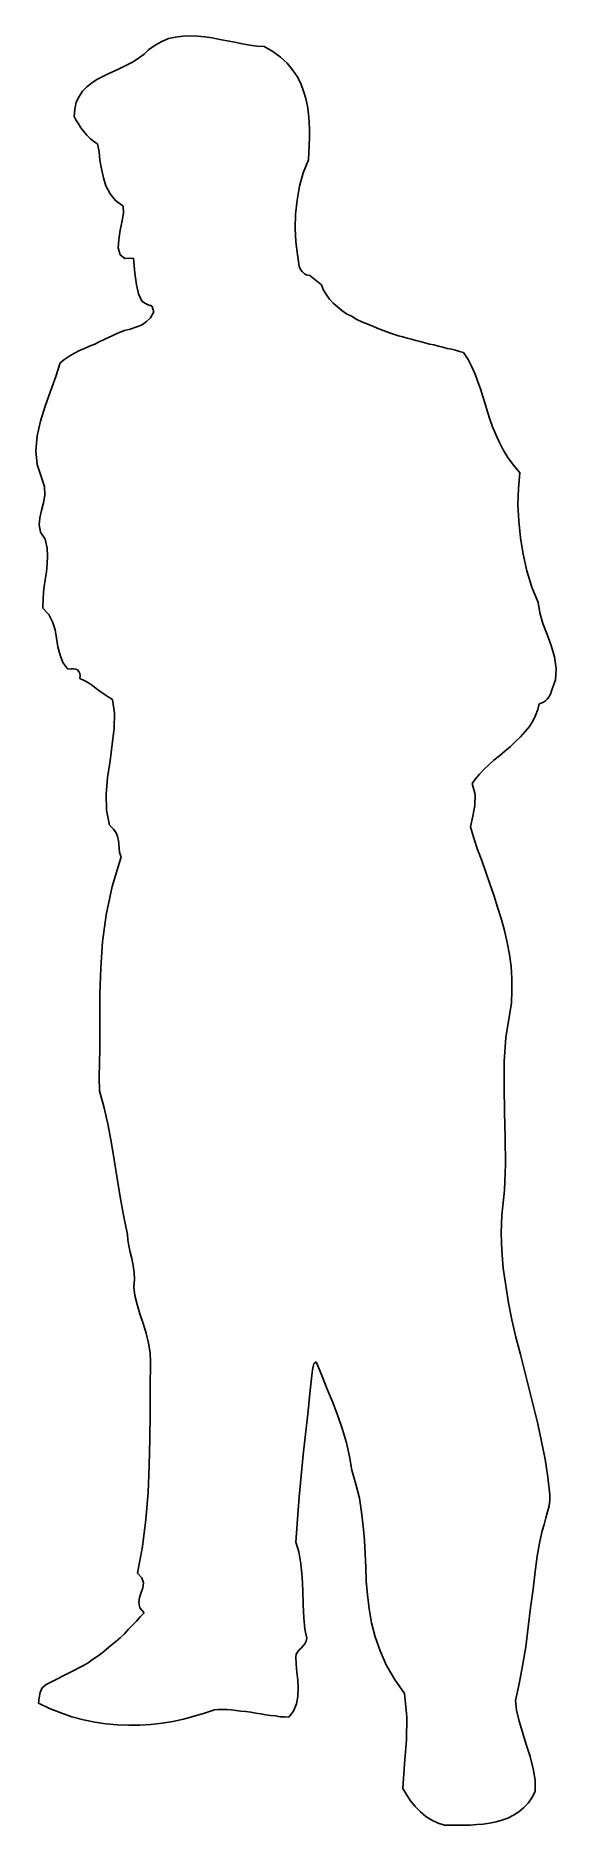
# Model space of a CAD drawing. Extents: x -2944 to -2419, y 12709 to 14514.
import ezdxf

# ---------------------------------------------------------------- set-up
doc = ezdxf.new("R2010")
doc.units = 0
doc.header["$LTSCALE"] = 1270
doc.header["$MEASUREMENT"] = 0
doc.layers.get('0').update_dxf_attribs({"linetype": 'CONTINUOUS'})

msp = doc.modelspace()

# ---------------------------------------------------------------- linework, layer by layer
at = {"linetype": 'CONTINUOUS'}
for p, q in [((-2816.5, 14507.9), (-2823.1, 14504.2)), ((-2809.6, 14510.8), (-2816.5, 14507.9)), ((-2802.7, 14512.3), (-2809.6, 14510.8)), ((-2795.4, 14513.3), (-2802.7, 14512.3)), ((-2787.9, 14513.6), (-2795.4, 14513.3)), ((-2780.6, 14513.3), (-2787.9, 14513.6)), ((-2773.1, 14512.6), (-2780.6, 14513.3)), ((-2765.5, 14511.4), (-2773.1, 14512.6)), ((-2758, 14509.8), (-2765.5, 14511.4)), ((-2750.4, 14508.6), (-2758, 14509.8)), ((-2742.9, 14507), (-2750.4, 14508.6)), ((-2735.3, 14505.4), (-2742.9, 14507)), ((-2727.8, 14504.2), (-2735.3, 14505.4)), ((-2845.4, 14487.5), (-2851.4, 14484.3)), ((-2839.8, 14490.9), (-2845.4, 14487.5)), ((-2834.4, 14495), (-2839.8, 14490.9)), ((-2829.7, 14499.4), (-2834.4, 14495)), ((-2823.1, 14504.2), (-2829.7, 14499.4)), ((-2720.6, 14503.2), (-2727.8, 14504.2)), ((-2713.3, 14502.9), (-2720.6, 14503.2)), ((-2704.5, 14497.6), (-2713.3, 14502.9)), ((-2696.7, 14491.9), (-2704.5, 14497.6)), ((-2690.1, 14485.9), (-2696.7, 14491.9)), ((-2881.9, 14469.6), (-2887.3, 14465.8)), ((-2875.9, 14472.7), (-2881.9, 14469.6)), ((-2870, 14475.5), (-2875.9, 14472.7)), ((-2863.7, 14478.4), (-2870, 14475.5)), ((-2857.4, 14481.2), (-2863.7, 14478.4)), ((-2851.4, 14484.3), (-2857.4, 14481.2)), ((-2684.7, 14479.3), (-2690.1, 14485.9)), ((-2680, 14472.4), (-2684.7, 14479.3)), ((-2676.2, 14465.5), (-2680, 14472.4)), ((-2899.8, 14452.3), (-2902.7, 14446.6)), ((-2896.4, 14457.6), (-2899.8, 14452.3)), ((-2892, 14462), (-2896.4, 14457.6)), ((-2887.3, 14465.8), (-2892, 14462)), ((-2673.4, 14457.9), (-2676.2, 14465.5)), ((-2671.2, 14450.4), (-2673.4, 14457.9)), ((-2904.2, 14439.7), (-2904.9, 14432.1)), ((-2902.7, 14446.6), (-2904.2, 14439.7)), ((-2669.6, 14442.5), (-2671.2, 14450.4)), ((-2668.4, 14435), (-2669.6, 14442.5)), ((-2667.7, 14426.8), (-2668.4, 14435)), ((-2904.9, 14432.1), (-2903, 14428.7)), ((-2903, 14428.7), (-2900.5, 14424.9)), ((-2900.5, 14424.9), (-2898, 14420.8)), ((-2898, 14420.8), (-2895.1, 14417)), ((-2895.1, 14417), (-2892, 14413.3)), ((-2667.4, 14418.9), (-2667.7, 14426.8)), ((-2667.4, 14411.1), (-2667.4, 14418.9)), ((-2892, 14413.3), (-2888.5, 14409.8)), ((-2888.5, 14409.8), (-2885.1, 14407)), ((-2885.1, 14407), (-2881.3, 14404.8)), ((-2881.3, 14404.8), (-2879.7, 14396.6)), ((-2668, 14396), (-2667.7, 14403.5)), ((-2667.7, 14403.5), (-2667.4, 14411.1)), ((-2879.7, 14396.6), (-2878.8, 14388.1)), ((-2878.8, 14388.1), (-2877.2, 14379.3)), ((-2877.2, 14379.3), (-2875.3, 14370.5)), ((-2673.7, 14375.5), (-2668.4, 14388.4)), ((-2668.4, 14388.4), (-2668, 14396)), ((-2875.3, 14370.5), (-2872.8, 14362.3)), ((-2872.8, 14362.3), (-2868.7, 14354.4)), ((-2680, 14347.8), (-2677.5, 14362)), ((-2677.5, 14362), (-2673.7, 14375.5)), ((-2868.7, 14354.4), (-2863, 14347.5)), ((-2863, 14347.5), (-2855.5, 14341.9)), ((-2681.6, 14333.7), (-2680, 14347.8)), ((-2856.4, 14327.1), (-2858.3, 14317.6)), ((-2855.2, 14335.6), (-2856.4, 14327.1)), ((-2855.5, 14341.9), (-2855.2, 14335.6)), ((-2681.9, 14319.5), (-2681.6, 14333.7)), ((-2859.9, 14308.2), (-2860.5, 14299.7)), ((-2858.3, 14317.6), (-2859.9, 14308.2)), ((-2681.3, 14306), (-2681.9, 14319.5)), ((-2860.5, 14299.7), (-2858.6, 14292.8)), ((-2858.6, 14292.8), (-2853.9, 14289)), ((-2853.9, 14289), (-2845.1, 14289.3)), ((-2845.1, 14289.3), (-2843.5, 14274.2)), ((-2679.7, 14293.1), (-2681.3, 14306)), ((-2677.8, 14281.2), (-2679.7, 14293.1)), ((-2843.5, 14274.2), (-2842, 14262.6)), ((-2677.2, 14279.3), (-2677.8, 14281.2)), ((-2676.2, 14277.7), (-2677.2, 14279.3)), ((-2675, 14276.1), (-2676.2, 14277.7)), ((-2673.7, 14274.9), (-2675, 14276.1)), ((-2672.4, 14273.6), (-2673.7, 14274.9)), ((-2670.9, 14272.7), (-2672.4, 14273.6)), ((-2669, 14272.4), (-2670.9, 14272.7)), ((-2667.1, 14272), (-2669, 14272.4)), ((-2655.5, 14262.6), (-2667.1, 14272)), ((-2842, 14262.6), (-2840.1, 14253.5)), ((-2840.1, 14253.5), (-2836.6, 14245.9)), ((-2653.3, 14257.2), (-2655.5, 14262.6)), ((-2650.4, 14252.5), (-2653.3, 14257.2)), ((-2647.3, 14248.1), (-2650.4, 14252.5)), ((-2836.6, 14245.9), (-2832.8, 14243.7)), ((-2832.8, 14243.7), (-2830.3, 14242.5)), ((-2830.3, 14242.5), (-2828.8, 14241.8)), ((-2828.8, 14241.8), (-2827.5, 14241.8)), ((-2824.4, 14235.2), (-2827.8, 14229.3)), ((-2827.5, 14241.8), (-2826.9, 14241.5)), ((-2826.9, 14241.5), (-2826.2, 14240.6)), ((-2826.2, 14240.6), (-2825.6, 14238.4)), ((-2825.6, 14238.4), (-2824.4, 14235.2)), ((-2643.5, 14244), (-2647.3, 14248.1)), ((-2639.4, 14240.3), (-2643.5, 14244)), ((-2634.7, 14236.5), (-2639.4, 14240.3)), ((-2630, 14233.3), (-2634.7, 14236.5)), ((-2848.3, 14217.9), (-2854.2, 14216.4)), ((-2842.6, 14219.8), (-2848.3, 14217.9)), ((-2836.9, 14222), (-2842.6, 14219.8)), ((-2832.2, 14225.2), (-2836.9, 14222)), ((-2827.8, 14229.3), (-2832.2, 14225.2)), ((-2624.6, 14230.5), (-2630, 14233.3)), ((-2619.6, 14227.7), (-2624.6, 14230.5)), ((-2613.9, 14224.9), (-2619.6, 14227.7)), ((-2608.6, 14222.7), (-2613.9, 14224.9)), ((-2602.9, 14220.4), (-2608.6, 14222.7)), ((-2597.6, 14218.3), (-2602.9, 14220.4)), ((-2592.2, 14216.1), (-2597.6, 14218.3)), ((-2894.5, 14198.4), (-2899.5, 14196.2)), ((-2889.5, 14200.6), (-2894.5, 14198.4)), ((-2884.1, 14202.8), (-2889.5, 14200.6)), ((-2879.1, 14205.4), (-2884.1, 14202.8)), ((-2865.9, 14211.3), (-2879.1, 14205.4)), ((-2860.2, 14214.2), (-2865.9, 14211.3)), ((-2854.2, 14216.4), (-2860.2, 14214.2)), ((-2586.9, 14214.2), (-2592.2, 14216.1)), ((-2581.9, 14212.3), (-2586.9, 14214.2)), ((-2577.8, 14211), (-2581.9, 14212.3)), ((-2573.4, 14210.1), (-2577.8, 14211)), ((-2569, 14208.8), (-2573.4, 14210.1)), ((-2564.6, 14207.6), (-2569, 14208.8)), ((-2560.2, 14206.3), (-2564.6, 14207.6)), ((-2555.8, 14205.4), (-2560.2, 14206.3)), ((-2551, 14204.1), (-2555.8, 14205.4)), ((-2546.6, 14202.8), (-2551, 14204.1)), ((-2542.2, 14201.9), (-2546.6, 14202.8)), ((-2537.5, 14200.6), (-2542.2, 14201.9)), ((-2533.1, 14199.7), (-2537.5, 14200.6)), ((-2528.7, 14198.4), (-2533.1, 14199.7)), ((-2524.3, 14197.5), (-2528.7, 14198.4)), ((-2919, 14184), (-2923.4, 14170.1)), ((-2914.3, 14187.7), (-2919, 14184)), ((-2909.3, 14190.9), (-2914.3, 14187.7)), ((-2904.6, 14193.7), (-2909.3, 14190.9)), ((-2899.5, 14196.2), (-2904.6, 14193.7)), ((-2520.2, 14196.5), (-2524.3, 14197.5)), ((-2516.1, 14195.3), (-2520.2, 14196.5)), ((-2512, 14194.3), (-2516.1, 14195.3)), ((-2507.6, 14187.1), (-2512, 14194.3)), ((-2503.9, 14179.9), (-2507.6, 14187.1)), ((-2923.4, 14170.1), (-2928.8, 14155.4)), ((-2500.4, 14172.3), (-2503.9, 14179.9)), ((-2497.6, 14164.8), (-2500.4, 14172.3)), ((-2495, 14157.5), (-2497.6, 14164.8)), ((-2928.8, 14155.4), (-2934.1, 14140.3)), ((-2492.5, 14150), (-2495, 14157.5)), ((-2490.3, 14142.5), (-2492.5, 14150)), ((-2934.1, 14140.3), (-2938.8, 14125.2)), ((-2487.8, 14134.6), (-2490.3, 14142.5)), ((-2485.6, 14127), (-2487.8, 14134.6)), ((-2482.8, 14119.5), (-2485.6, 14127)), ((-2942, 14110.1), (-2943.6, 14095.3)), ((-2938.8, 14125.2), (-2942, 14110.1)), ((-2479.6, 14111.6), (-2482.8, 14119.5)), ((-2476.2, 14104.1), (-2479.6, 14111.6)), ((-2943.6, 14095.3), (-2942.3, 14081.4)), ((-2472.1, 14096.2), (-2476.2, 14104.1)), ((-2467.4, 14088.4), (-2472.1, 14096.2)), ((-2942.3, 14081.4), (-2937.9, 14068.2)), ((-2461.7, 14080.8), (-2467.4, 14088.4)), ((-2455.4, 14072.9), (-2461.7, 14080.8)), ((-2456.7, 14057.2), (-2455.4, 14072.9)), ((-2937.9, 14068.2), (-2934.8, 14059.1)), ((-2934.8, 14059.1), (-2934.4, 14050.6)), ((-2457.3, 14041.2), (-2456.7, 14057.2)), ((-2935.7, 14042.8), (-2937.9, 14034.9)), ((-2934.4, 14050.6), (-2935.7, 14042.8)), ((-2456.4, 14024.5), (-2457.3, 14041.2)), ((-2939.5, 14027.6), (-2940.1, 14020.4)), ((-2940.1, 14020.4), (-2938.8, 14013.2)), ((-2937.9, 14034.9), (-2939.5, 14027.6)), ((-2454.8, 14007.5), (-2456.4, 14024.5)), ((-2938.8, 14013.2), (-2934.1, 14006)), ((-2934.1, 14006), (-2932.2, 13997.1)), ((-2452, 13990.8), (-2454.8, 14007.5)), ((-2932.2, 13997.1), (-2931.9, 13989)), ((-2931.9, 13989), (-2932.2, 13981.1)), ((-2448.2, 13974.2), (-2452, 13990.8)), ((-2934.1, 13965.1), (-2935.4, 13956.3)), ((-2932.9, 13973.2), (-2934.1, 13965.1)), ((-2932.2, 13981.1), (-2932.9, 13973.2)), ((-2443.1, 13957.8), (-2448.2, 13974.2)), ((-2936, 13946.8), (-2936.3, 13936.4)), ((-2935.4, 13956.3), (-2936, 13946.8)), ((-2436.9, 13942.1), (-2443.1, 13957.8)), ((-2936.3, 13936.4), (-2930.3, 13930.1)), ((-2930.3, 13930.1), (-2926.6, 13922.9)), ((-2435.3, 13931.7), (-2436.9, 13942.1)), ((-2432.1, 13921), (-2435.3, 13931.7)), ((-2926.6, 13922.9), (-2924.1, 13914.7)), ((-2924.1, 13914.7), (-2922.5, 13906.2)), ((-2427.7, 13910), (-2432.1, 13921)), ((-2423.7, 13899), (-2427.7, 13910)), ((-2922.5, 13906.2), (-2921.2, 13897.4)), ((-2921.2, 13897.4), (-2919, 13889.3)), ((-2420.2, 13887.4), (-2423.7, 13899)), ((-2919, 13889.3), (-2916.2, 13881.7)), ((-2916.2, 13881.7), (-2911.2, 13875.1)), ((-2911.2, 13875.1), (-2908, 13875.4)), ((-2908, 13875.4), (-2905.5, 13875.4)), ((-2905.5, 13875.4), (-2903.3, 13875.1)), ((-2903.3, 13875.1), (-2901.4, 13874.2)), ((-2901.4, 13874.2), (-2900.2, 13872.6)), ((-2418.6, 13875.7), (-2420.2, 13887.4)), ((-2419.2, 13864.1), (-2418.6, 13875.7)), ((-2900.2, 13872.6), (-2899.2, 13870.7)), ((-2899.2, 13870.7), (-2898.9, 13868.5)), ((-2898.9, 13868.5), (-2899.2, 13865.7)), ((-2899.2, 13865.7), (-2894.8, 13863.5)), ((-2894.8, 13863.5), (-2890.4, 13861.3)), ((-2890.4, 13861.3), (-2886.3, 13858.4)), ((-2886.3, 13858.4), (-2882.5, 13855.6)), ((-2882.5, 13855.6), (-2878.8, 13852.8)), ((-2423.7, 13852.1), (-2419.2, 13864.1)), ((-2878.8, 13852.8), (-2874.7, 13849.9)), ((-2874.7, 13849.9), (-2870.6, 13847.1)), ((-2870.6, 13847.1), (-2866.2, 13844.6)), ((-2866.2, 13844.6), (-2864.3, 13830.8)), ((-2437.2, 13834.2), (-2435.9, 13840.2)), ((-2435.9, 13840.2), (-2433.7, 13840.8)), ((-2433.7, 13840.8), (-2431.5, 13841.8)), ((-2431.5, 13841.8), (-2429.6, 13843)), ((-2429.6, 13843), (-2427.7, 13844.9)), ((-2427.7, 13844.9), (-2426.2, 13846.8)), ((-2426.2, 13846.8), (-2424.9, 13848.7)), ((-2424.9, 13848.7), (-2424, 13850.6)), ((-2424, 13850.6), (-2423.7, 13852.1)), ((-2864.3, 13830.8), (-2864.6, 13815.3)), ((-2445.7, 13817.2), (-2442.2, 13822.6)), ((-2442.2, 13822.6), (-2439.4, 13828.2)), ((-2439.4, 13828.2), (-2437.2, 13834.2)), ((-2864.6, 13815.3), (-2866.5, 13799.3)), ((-2464.9, 13797.1), (-2459.8, 13802.1)), ((-2459.8, 13802.1), (-2454.8, 13806.8)), ((-2454.8, 13806.8), (-2450.1, 13812.2)), ((-2450.1, 13812.2), (-2445.7, 13817.2)), ((-2866.5, 13799.3), (-2868.7, 13782.6)), ((-2481.5, 13783.3), (-2475.9, 13787.7)), ((-2475.9, 13787.7), (-2470.5, 13792.4)), ((-2470.5, 13792.4), (-2464.9, 13797.1)), ((-2871.2, 13765.7), (-2872.5, 13749)), ((-2868.7, 13782.6), (-2871.2, 13765.7)), ((-2500.1, 13764.4), (-2496, 13769.1)), ((-2496, 13769.1), (-2491.6, 13773.8)), ((-2491.6, 13773.8), (-2486.6, 13778.5)), ((-2486.6, 13778.5), (-2481.5, 13783.3)), ((-2872.5, 13749), (-2872.2, 13732.9)), ((-2503.5, 13759.7), (-2500.1, 13764.4)), ((-2500.4, 13748.7), (-2503.5, 13759.7)), ((-2500.7, 13737.7), (-2500.4, 13748.7)), ((-2872.2, 13732.9), (-2869.3, 13717.8)), ((-2502.9, 13726.7), (-2500.7, 13737.7)), ((-2869.3, 13717.8), (-2865.3, 13713.8)), ((-2865.3, 13713.8), (-2862.4, 13710)), ((-2505.1, 13716), (-2502.9, 13726.7)), ((-2501.7, 13704.6), (-2505.1, 13716)), ((-2862.4, 13710), (-2861.2, 13706.2)), ((-2861.2, 13706.2), (-2860.2, 13702.4)), ((-2860.2, 13702.4), (-2859.9, 13698.7)), ((-2859.9, 13698.7), (-2859.6, 13694.6)), ((-2859.6, 13694.6), (-2859, 13690.2)), ((-2497.9, 13693.3), (-2501.7, 13704.6)), ((-2493.8, 13682), (-2497.9, 13693.3)), ((-2857.4, 13685.8), (-2866.5, 13655.9)), ((-2859, 13690.2), (-2857.4, 13685.8)), ((-2489.7, 13670.3), (-2493.8, 13682)), ((-2485.6, 13658.7), (-2489.7, 13670.3)), ((-2481.5, 13647.1), (-2485.6, 13658.7)), ((-2866.5, 13655.9), (-2872.5, 13627.3)), ((-2477.7, 13635.1), (-2481.5, 13647.1)), ((-2872.5, 13627.3), (-2876.3, 13600.2)), ((-2474, 13623.5), (-2477.7, 13635.1)), ((-2470.8, 13611.5), (-2474, 13623.5)), ((-2468, 13599.6), (-2470.8, 13611.5)), ((-2876.3, 13600.2), (-2878.1, 13573.8)), ((-2465.8, 13587.3), (-2468, 13599.6)), ((-2464.2, 13575.4), (-2465.8, 13587.3)), ((-2878.1, 13573.8), (-2878.8, 13547.4)), ((-2463.3, 13563.1), (-2464.2, 13575.4)), ((-2463.9, 13538.6), (-2463.3, 13550.8)), ((-2463.3, 13550.8), (-2463.3, 13563.1)), ((-2878.8, 13547.4), (-2879.1, 13520.3)), ((-2465.8, 13526.3), (-2463.9, 13538.6)), ((-2879.1, 13520.3), (-2879.1, 13492.7)), ((-2469.6, 13503.7), (-2465.8, 13526.3)), ((-2471.1, 13479.4), (-2469.6, 13503.7)), ((-2879.1, 13492.7), (-2879.7, 13463.7)), ((-2471.1, 13454.3), (-2471.1, 13479.4)), ((-2879.7, 13463.7), (-2879.4, 13449.9)), ((-2879.4, 13449.9), (-2874.7, 13432.9)), ((-2470.8, 13428.5), (-2471.1, 13454.3)), ((-2874.7, 13432.9), (-2870.6, 13415)), ((-2470.2, 13402.4), (-2470.8, 13428.5)), ((-2870.6, 13415), (-2867.1, 13396.7)), ((-2867.1, 13396.7), (-2864, 13378.2)), ((-2469.9, 13376), (-2470.2, 13402.4)), ((-2864, 13378.2), (-2861.2, 13359.6)), ((-2470.8, 13349.9), (-2469.9, 13376)), ((-2861.2, 13359.6), (-2858, 13341.1)), ((-2858, 13341.1), (-2854.9, 13322.8)), ((-2473.4, 13324.4), (-2470.8, 13349.9)), ((-2854.9, 13322.8), (-2851.1, 13305.2)), ((-2474, 13306.5), (-2473.4, 13324.4)), ((-2851.1, 13305.2), (-2850.8, 13299.5)), ((-2850.8, 13299.5), (-2849.8, 13293.6)), ((-2473.4, 13288.8), (-2474, 13306.5)), ((-2849.8, 13293.6), (-2848.3, 13287.3)), ((-2848.3, 13287.3), (-2846.7, 13280.7)), ((-2846.7, 13280.7), (-2845.4, 13273.7)), ((-2472.1, 13271.2), (-2473.4, 13288.8)), ((-2845.4, 13273.7), (-2844.2, 13266.8)), ((-2844.2, 13266.8), (-2843.9, 13259.6)), ((-2469.6, 13253.6), (-2472.1, 13271.2)), ((-2843.9, 13259.6), (-2844.5, 13252)), ((-2844.5, 13252), (-2843.5, 13243.6)), ((-2843.5, 13243.6), (-2841.3, 13234.4)), ((-2466.7, 13236.3), (-2469.6, 13253.6)), ((-2841.3, 13234.4), (-2838.5, 13225)), ((-2838.5, 13225), (-2835.4, 13215.2)), ((-2463.3, 13219), (-2466.7, 13236.3)), ((-2835.4, 13215.2), (-2832.2, 13205.5)), ((-2459.2, 13201.4), (-2463.3, 13219)), ((-2832.2, 13205.5), (-2829.7, 13195.4)), ((-2829.7, 13195.4), (-2828.1, 13185.7)), ((-2454.8, 13184.1), (-2459.2, 13201.4)), ((-2828.1, 13185.7), (-2827.8, 13175.9)), ((-2827.8, 13175.9), (-2828.1, 13151.1)), ((-2664.3, 13168.7), (-2663.9, 13171.8)), ((-2663.9, 13171.8), (-2663, 13174.7)), ((-2663, 13174.7), (-2660.8, 13176.6)), ((-2660.8, 13176.6), (-2655.1, 13163)), ((-2450.4, 13166.5), (-2454.8, 13184.1)), ((-2667.1, 13144.8), (-2664.9, 13165.9)), ((-2664.9, 13165.9), (-2664.3, 13168.7)), ((-2655.1, 13163), (-2649.5, 13149.2)), ((-2446, 13149.2), (-2450.4, 13166.5)), ((-2828.1, 13151.1), (-2828.1, 13125.3)), ((-2669.3, 13124), (-2667.1, 13144.8)), ((-2649.5, 13149.2), (-2643.8, 13135.7)), ((-2643.8, 13135.7), (-2638.8, 13122.1)), ((-2441.6, 13131.6), (-2446, 13149.2)), ((-2828.1, 13125.3), (-2828.5, 13098.9)), ((-2671.5, 13103.6), (-2669.3, 13124)), ((-2638.8, 13122.1), (-2634.1, 13108.6)), ((-2437.2, 13114), (-2441.6, 13131.6)), ((-2828.5, 13098.9), (-2829.1, 13071.8)), ((-2673.7, 13082.8), (-2671.5, 13103.6)), ((-2634.1, 13108.6), (-2630.3, 13095.1)), ((-2433.4, 13096.4), (-2437.2, 13114)), ((-2675.9, 13061.8), (-2673.7, 13082.8)), ((-2630.3, 13095.1), (-2627.1, 13081.2)), ((-2627.1, 13081.2), (-2624.9, 13067.4)), ((-2429.9, 13078.7), (-2433.4, 13096.4)), ((-2829.1, 13071.8), (-2830.3, 13044.8)), ((-2624.9, 13067.4), (-2620.6, 13053.3)), ((-2427.1, 13060.5), (-2429.9, 13078.7)), ((-2830.3, 13044.8), (-2832.5, 13017.7)), ((-2677.8, 13040.4), (-2675.9, 13061.8)), ((-2620.6, 13053.3), (-2617.1, 13039.1)), ((-2424.9, 13042.6), (-2427.1, 13060.5)), ((-2679.7, 13018), (-2677.8, 13040.4)), ((-2617.1, 13039.1), (-2614.9, 13025)), ((-2427.4, 13025.3), (-2425.9, 13031.6)), ((-2425.9, 13031.6), (-2425.2, 13037.2)), ((-2425.2, 13037.2), (-2424.9, 13042.6)), ((-2832.5, 13017.7), (-2836, 12990.4)), ((-2681.3, 12994.8), (-2679.7, 13018)), ((-2614.9, 13025), (-2613.3, 13011.1)), ((-2613.3, 13011.1), (-2612.1, 12997)), ((-2432.8, 13006.4), (-2430.9, 13012.7)), ((-2430.9, 13012.7), (-2429, 13019.3)), ((-2429, 13019.3), (-2427.4, 13025.3)), ((-2836, 12990.4), (-2841, 12963.6)), ((-2678.1, 12985), (-2681.3, 12994.8)), ((-2612.1, 12997), (-2611.4, 12983.1)), ((-2437.8, 12980.9), (-2435.6, 12993.8)), ((-2435.6, 12993.8), (-2434.3, 13000.1)), ((-2434.3, 13000.1), (-2432.8, 13006.4)), ((-2676.2, 12973.1), (-2678.1, 12985)), ((-2675, 12959.5), (-2676.2, 12973.1)), ((-2611.4, 12983.1), (-2610.8, 12969.3)), ((-2439.7, 12965.2), (-2437.8, 12980.9)), ((-2841, 12963.6), (-2836.6, 12958.9)), ((-2836.6, 12958.9), (-2835, 12953.9)), ((-2835, 12953.9), (-2835.7, 12948.8)), ((-2674.3, 12945.7), (-2675, 12959.5)), ((-2610.8, 12969.3), (-2610.2, 12955.4)), ((-2610.2, 12955.4), (-2608.9, 12941.6)), ((-2441.9, 12947.6), (-2439.7, 12965.2)), ((-2838.8, 12939.1), (-2839.5, 12934.1)), ((-2837.3, 12944.1), (-2838.8, 12939.1)), ((-2835.7, 12948.8), (-2837.3, 12944.1)), ((-2673.7, 12931.9), (-2674.3, 12945.7)), ((-2608.9, 12941.6), (-2607.3, 12927.5)), ((-2444.4, 12928.7), (-2441.9, 12947.6)), ((-2838.2, 12919.6), (-2842, 12915.2)), ((-2839.5, 12934.1), (-2838.5, 12928.7)), ((-2838.5, 12928.7), (-2834.4, 12923.7)), ((-2834.4, 12923.7), (-2838.2, 12919.6)), ((-2673.1, 12918.6), (-2673.7, 12931.9)), ((-2672.1, 12907), (-2673.1, 12918.6)), ((-2607.3, 12927.5), (-2604.8, 12913.6)), ((-2446.9, 12909.2), (-2444.4, 12928.7)), ((-2854.2, 12902.6), (-2858.6, 12898.5)), ((-2850.2, 12907), (-2854.2, 12902.6)), ((-2846.1, 12911.1), (-2850.2, 12907)), ((-2842, 12915.2), (-2846.1, 12911.1)), ((-2670.2, 12897.9), (-2672.1, 12907)), ((-2604.8, 12913.6), (-2601.4, 12899.5)), ((-2601.4, 12899.5), (-2596.3, 12885.3)), ((-2449.4, 12889.4), (-2446.9, 12909.2)), ((-2876.9, 12883.1), (-2881.6, 12879.6)), ((-2872.2, 12886.9), (-2876.9, 12883.1)), ((-2867.8, 12890.7), (-2872.2, 12886.9)), ((-2863, 12894.4), (-2867.8, 12890.7)), ((-2858.6, 12898.5), (-2863, 12894.4)), ((-2681.3, 12879.3), (-2680.9, 12881.8)), ((-2680.9, 12881.8), (-2679.7, 12884)), ((-2679.7, 12884), (-2677.8, 12886.2)), ((-2677.8, 12886.2), (-2675.9, 12888.1)), ((-2675.9, 12888.1), (-2674, 12890.3)), ((-2674, 12890.3), (-2672.1, 12892.5)), ((-2672.1, 12892.5), (-2670.9, 12895.1)), ((-2670.9, 12895.1), (-2670.2, 12897.9)), ((-2596.3, 12885.3), (-2590, 12871.2)), ((-2452.6, 12870.2), (-2449.4, 12889.4)), ((-2904.6, 12865.8), (-2933.2, 12851.3)), ((-2900.2, 12868), (-2904.6, 12865.8)), ((-2895.4, 12870.5), (-2900.2, 12868)), ((-2890.7, 12873.3), (-2895.4, 12870.5)), ((-2886.3, 12876.5), (-2890.7, 12873.3)), ((-2881.6, 12879.6), (-2886.3, 12876.5)), ((-2680.9, 12871.8), (-2681.3, 12879.3)), ((-2680.3, 12863.9), (-2680.9, 12871.8)), ((-2679.4, 12855.7), (-2680.3, 12863.9)), ((-2590, 12871.2), (-2581.9, 12856.7)), ((-2456, 12852), (-2452.6, 12870.2)), ((-2937, 12847.9), (-2939.2, 12843.2)), ((-2933.2, 12851.3), (-2937, 12847.9)), ((-2679, 12847.6), (-2679.4, 12855.7)), ((-2679.4, 12839.4), (-2679, 12847.6)), ((-2581.9, 12856.7), (-2571.8, 12842.2)), ((-2459.8, 12835.3), (-2456, 12852)), ((-2940.1, 12837.8), (-2940.7, 12832.5)), ((-2940.7, 12832.5), (-2929.7, 12827.1)), ((-2939.2, 12843.2), (-2940.1, 12837.8)), ((-2683.5, 12824.6), (-2680.6, 12831.8)), ((-2680.6, 12831.8), (-2679.4, 12839.4)), ((-2571.8, 12842.2), (-2569.3, 12818.9)), ((-2458.6, 12825.5), (-2459.8, 12835.3)), ((-2929.7, 12827.1), (-2918.4, 12822.7)), ((-2918.4, 12822.7), (-2907.1, 12818.9)), ((-2907.1, 12818.9), (-2895.4, 12815.8)), ((-2895.4, 12815.8), (-2884.1, 12813.3)), ((-2884.1, 12813.3), (-2872.8, 12811.7)), ((-2872.8, 12811.7), (-2861.2, 12810.8)), ((-2861.2, 12810.8), (-2849.8, 12810.4)), ((-2849.8, 12810.4), (-2838.5, 12810.4)), ((-2838.5, 12810.4), (-2827.5, 12811.1)), ((-2827.5, 12811.1), (-2816.2, 12812.3)), ((-2816.2, 12812.3), (-2805.2, 12814.2)), ((-2805.2, 12814.2), (-2794.5, 12816.4)), ((-2794.5, 12816.4), (-2783.8, 12819.3)), ((-2783.8, 12819.3), (-2773.4, 12822.4)), ((-2773.4, 12822.4), (-2763.3, 12825.9)), ((-2763.3, 12825.9), (-2759.6, 12826.2)), ((-2759.6, 12826.2), (-2755.2, 12826.2)), ((-2755.2, 12826.2), (-2750.8, 12826.2)), ((-2750.8, 12826.2), (-2746.4, 12825.9)), ((-2746.4, 12825.9), (-2741.6, 12825.2)), ((-2741.6, 12825.2), (-2736.6, 12824.6)), ((-2736.6, 12824.6), (-2731.6, 12824)), ((-2731.6, 12824), (-2726.5, 12823.3)), ((-2726.5, 12823.3), (-2721.5, 12822.4)), ((-2721.5, 12822.4), (-2716.5, 12821.8)), ((-2716.5, 12821.8), (-2711.4, 12820.8)), ((-2711.4, 12820.8), (-2706.7, 12820.2)), ((-2706.7, 12820.2), (-2701.7, 12819.6)), ((-2701.7, 12819.6), (-2697, 12818.9)), ((-2697, 12818.9), (-2692.6, 12818.6)), ((-2692.6, 12818.6), (-2688.2, 12818.3)), ((-2688.2, 12818.3), (-2683.5, 12824.6)), ((-2569.3, 12818.9), (-2569.6, 12795.4)), ((-2456, 12814.5), (-2458.6, 12825.5)), ((-2452.6, 12803.2), (-2456, 12814.5)), ((-2569.6, 12795.4), (-2571.5, 12771.5)), ((-2448.8, 12790.9), (-2452.6, 12803.2)), ((-2445, 12778.7), (-2448.8, 12790.9)), ((-2441.9, 12766.4), (-2445, 12778.7)), ((-2571.5, 12771.5), (-2573.4, 12746.6)), ((-2440, 12754.8), (-2441.9, 12766.4)), ((-2573.4, 12746.6), (-2569.6, 12740.3)), ((-2569.6, 12740.3), (-2565.5, 12734)), ((-2446.9, 12731.8), (-2443.1, 12737.2)), ((-2443.1, 12737.2), (-2439.7, 12743.5)), ((-2439.7, 12743.5), (-2440, 12754.8)), ((-2565.5, 12734), (-2560.8, 12728.4)), ((-2560.8, 12728.4), (-2555.4, 12723)), ((-2555.4, 12723), (-2550.1, 12718.3)), ((-2467.4, 12716.7), (-2461.7, 12719.6)), ((-2461.7, 12719.6), (-2456.4, 12723)), ((-2456.4, 12723), (-2451.6, 12727.1)), ((-2451.6, 12727.1), (-2446.9, 12731.8)), ((-2550.1, 12718.3), (-2544.1, 12714.5)), ((-2544.1, 12714.5), (-2537.8, 12711.4)), ((-2537.8, 12711.4), (-2531.2, 12709.5)), ((-2531.2, 12709.5), (-2524.9, 12709.5)), ((-2524.9, 12709.5), (-2518.6, 12709.5)), ((-2518.6, 12709.5), (-2512, 12709.5)), ((-2512, 12709.5), (-2505.4, 12709.5)), ((-2505.4, 12709.5), (-2498.8, 12710.1)), ((-2498.8, 12710.1), (-2492.2, 12710.7)), ((-2492.2, 12710.7), (-2485.9, 12711.7)), ((-2485.9, 12711.7), (-2479.3, 12712.9)), ((-2479.3, 12712.9), (-2473.4, 12714.5)), ((-2473.4, 12714.5), (-2467.4, 12716.7))]:
    msp.add_line(p, q, dxfattribs=at)

doc.saveas('drawing.dxf')
